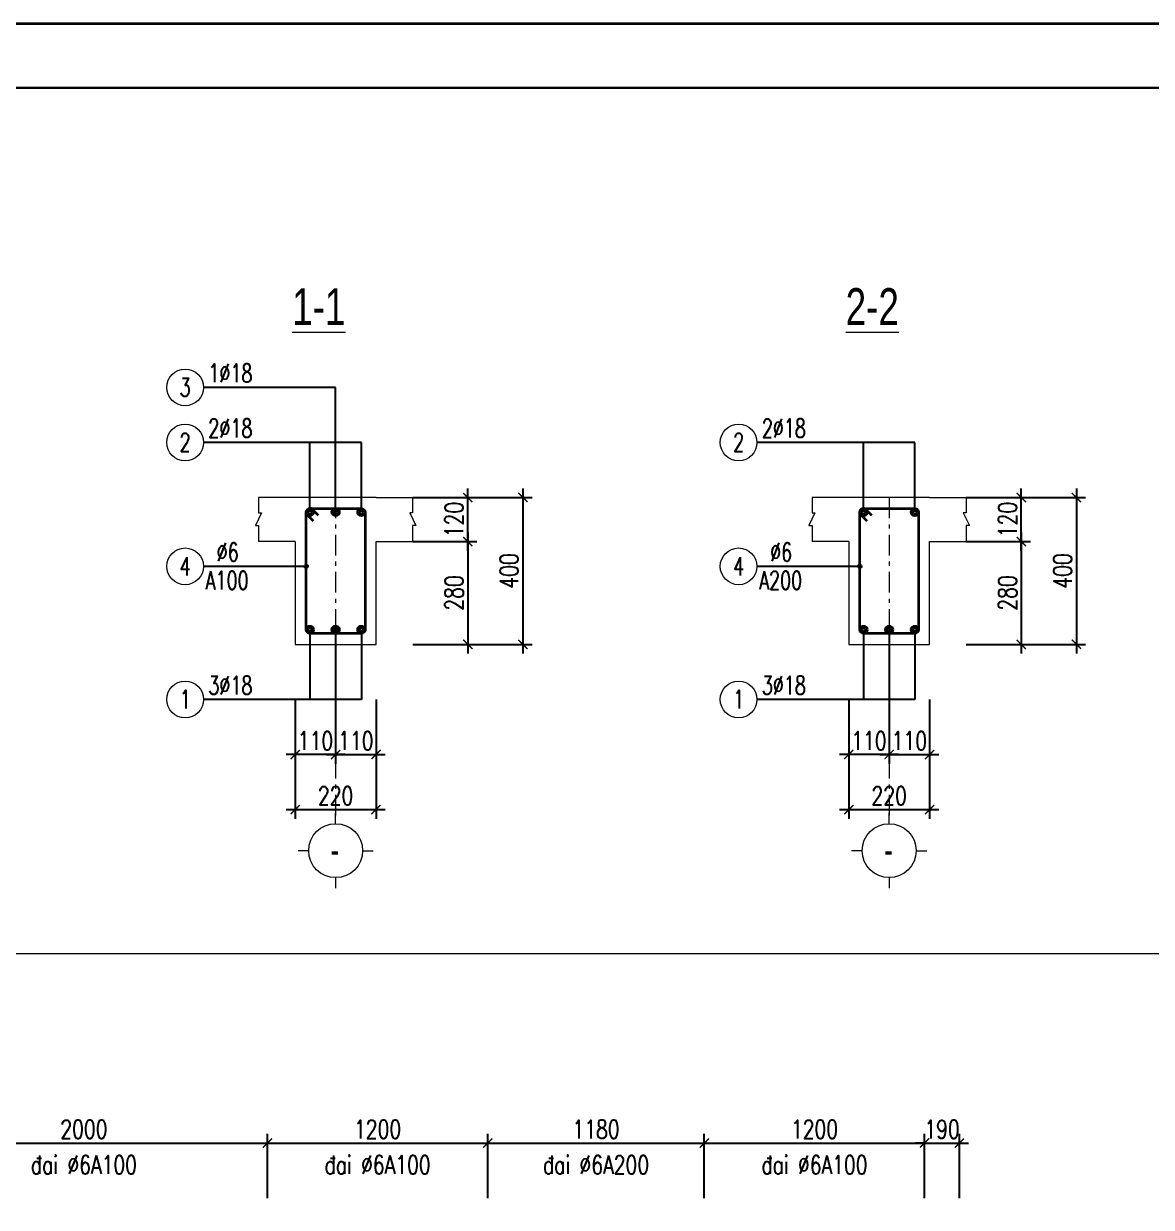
# Model space of a CAD drawing. Extents: x -2098986 to 943, y -1296280 to 73591.
# Drawn here: x -1830628 to -1818342, y -1197655 to -1184760 of the extents above; entities that cross this region are included whole.
import ezdxf
from ezdxf.enums import TextEntityAlignment as Align

# ---------------------------------------------------------------- set-up
doc = ezdxf.new("R2010")
doc.units = 0
doc.header["$LTSCALE"] = 150
doc.header["$PDMODE"] = 35
doc.linetypes.add('_Tim', pattern=[9, 5, -1.5, 1, -1.5])
doc.layers.get('Defpoints').update_dxf_attribs({"lineweight": 18})
for name, color, linetype, lineweight in [('05.Text', 253, 'Continuous', 18), ('11.Khung bo', 32, 'Continuous', 50), ('12.Khung', 36, 'Continuous', 25), ('LS-DIM', 251, 'Continuous', 13), ('LS-TEXT', 60, 'Continuous', 20), ('LS-THAY', 7, 'Continuous', 20), ('LS-THEP', 3, 'Continuous', 35), ('LS-TRUC', 108, '_Tim', 9)]:
    doc.layers.add(name, color=color, linetype=linetype, lineweight=lineweight)
doc.layers.add('DIM', color=1, linetype='Continuous')
doc.layers.add('Tpl_Bound', color=1, linetype='Continuous', plot=False)
doc.styles.add('KCVN-LEADER', font='vnromadi.shx', dxfattribs={"width": 0.7, "height": 4})
doc.styles.add('LS.TEXT', font='vnromadi.shx', dxfattribs={"width": 0.7, "height": 4})
doc.styles.add('romans.shx', font='romans.shx', dxfattribs={"width": 0.75, "bigfont": 'vns.shx'})
doc.styles.add('vnsimpli', font='vnsimli.shx', dxfattribs={"width": 0.75})
doc.dimstyles.new('D10', dxfattribs={"dimtxt": 200, "dimasz": 0, "dimexe": 0, "dimexo": 0, "dimgap": 0, "dimtad": 1, "dimdec": 0, "dimlfac": 0.1, "dimzin": 0, "dimdsep": 46, "dimtxsty": 'vnsimpli', "dimblk1": 'ARCHTICK', "dimblk2": 'ARCHTICK', "dimsah": 1, "dimcen": 0, "dimsd1": 1, "dimsd2": 1, "dimclrd": 256, "dimclre": 256, "dimclrt": 60, "dimadec": 0, "dimazin": 0, "dimtfac": 0.02, "dimtdec": 0, "dimtix": 1, "dimtmove": 2, "dimatfit": 3, "dimldrblk": 'ARCHTICK', "dimfxl": 100, "dimtolj": 1, "dimtzin": 0, "dimarcsym": 0})
doc.dimstyles.new('D25', dxfattribs={"dimscale": 0, "dimtxt": 200, "dimasz": 100, "dimexe": 100, "dimexo": 0, "dimgap": 50, "dimtad": 1, "dimdec": 0, "dimlfac": 0.25, "dimdsep": 46, "dimtxsty": 'vnsimpli', "dimblk1": 'ARCHTICK', "dimblk2": 'ARCHTICK', "dimsah": 1, "dimcen": 0, "dimdle": 100, "dimclrd": 256, "dimclre": 256, "dimclrt": 60, "dimadec": 0, "dimazin": 0, "dimtfac": 0.004, "dimtdec": 0, "dimtix": 1, "dimtmove": 2, "dimatfit": 3, "dimldrblk": 'ARCHTICK', "dimfxl": 1, "dimtolj": 1, "dimarcsym": 0})
doc.dimstyles.new('D50', dxfattribs={"dimtxt": 200, "dimasz": 100, "dimexe": 100, "dimexo": 0, "dimgap": 50, "dimtad": 1, "dimdec": 0, "dimlfac": 0.5, "dimzin": 0, "dimdsep": 46, "dimtxsty": 'vnsimpli', "dimblk1": 'ARCHTICK', "dimblk2": 'ARCHTICK', "dimsah": 1, "dimcen": 0, "dimdle": 100, "dimclrd": 256, "dimclre": 256, "dimclrt": 60, "dimadec": 0, "dimazin": 0, "dimtfac": 0.02, "dimtdec": 0, "dimtix": 1, "dimtmove": 2, "dimatfit": 3, "dimldrblk": 'ARCHTICK', "dimfxl": 100, "dimtolj": 1, "dimtzin": 0, "dimarcsym": 0})
doc.dimstyles.new('LS.GHI CHU', dxfattribs={"dimtxt": 200, "dimasz": 120, "dimexe": 120, "dimexo": 120, "dimgap": 80, "dimtad": 1, "dimdec": 0, "dimzin": 0, "dimdsep": 46, "dimtxsty": 'romans.shx', "dimblk": 'ARCHTICK', "dimcen": 0.09, "dimdle": 120, "dimclrd": 256, "dimclre": 8, "dimclrt": 7, "dimadec": 0, "dimazin": 0, "dimtfac": 1, "dimtdec": 0, "dimtofl": 0, "dimtmove": 0, "dimatfit": 3, "dimldrblk": 'ARCHTICK', "dimfxl": 1, "dimtolj": 1, "dimtzin": 0, "dimarcsym": 0})

# ---------------------------------------------------------------- blocks, each defined once
blk = doc.blocks.new('100')
at = {"layer": '11.Khung bo', "const_width": 26.7}
blk.add_lwpolyline([(1860913, -945240), (1860913, -916940), (1896063, -916940), (1896063, -945240)], close=True, dxfattribs=at)
blk.add_lwpolyline([(1860913, -945240), (1860913, -916940), (1896063, -916940), (1896063, -945240)], close=True, dxfattribs=at)
blk.add_lwpolyline([(1860913, -945240), (1860913, -916940), (1896063, -916940), (1896063, -945240)], close=True, dxfattribs=at)
at = {"layer": '12.Khung'}
blk.add_lwpolyline([(1901579, -945940), (1901579, -916240), (1859580, -916240), (1859580, -945940)], close=True, dxfattribs=at)
blk.add_lwpolyline([(1901579, -945940), (1901579, -916240), (1859580, -916240), (1859580, -945940)], close=True, dxfattribs=at)
blk.add_lwpolyline([(1901579, -945940), (1901579, -916240), (1859580, -916240), (1859580, -945940)], close=True, dxfattribs=at)
blk = doc.blocks.new('moc1')
at = {"layer": 'LS-THEP'}
for p, q in [((-25, 0), (-25, -10.4)), ((10.4, 25), (0, 25)), ((57.9, -22.5), (10.4, 25)), ((-25, -10.4), (22.5, -57.9))]:
    blk.add_line(p, q, dxfattribs=at)
blk.add_arc((0, 0), 25, 90, 180, dxfattribs=at)
blk = doc.blocks.new('_ArchTick')
at = {"layer": 'DIM', "color": 0, "const_width": 0.15}
blk.add_lwpolyline([(-0.5, -0.5), (0.5, 0.5)], dxfattribs=at)
blk = doc.blocks.new('cotthep')
at = {"layer": 'LS-THAY'}
blk.add_circle((-250, 0), 250, dxfattribs=at)
at = {"layer": 'LS-TEXT', "style": 'vnsimpli', "width": 0.75}
for tag, p in [('24`25', (446, 69)), ('10', (-250, -123)), ('A200', (440, -316))]:
    blk.add_attdef(tag, text='', height=250, dxfattribs=at).set_placement(p, align=Align.CENTER)
blk = doc.blocks.new('*D1467')
at = {"layer": 'Defpoints', "color": 0, "transparency": 16777216}
for p in [(-1827669, -1192122), (-1826789, -1192122), (-1826789, -1193322)]:
    blk.add_point(p, dxfattribs=at)
at = {"layer": 'LS-DIM', "lineweight": -2, "transparency": 16777216}
for p, q in [((-1827669, -1192122), (-1827669, -1193422)), ((-1826789, -1192122), (-1826789, -1193422)), ((-1827769, -1193322), (-1826689, -1193322))]:
    blk.add_line(p, q, dxfattribs=at)
at = {"layer": 'LS-DIM', "lineweight": -2, "transparency": 16777216, "xscale": 100, "yscale": 100, "zscale": 100, "rotation": 180}
blk.add_blockref('_ArchTick', (-1827669, -1193322), dxfattribs=at)
at = {"layer": 'LS-DIM', "lineweight": -2, "transparency": 16777216, "xscale": 100, "yscale": 100, "zscale": 100}
blk.add_blockref('_ArchTick', (-1826789, -1193322), dxfattribs=at)
at = {"layer": 'LS-DIM', "color": 60, "transparency": 16777216, "insert": (-1827229, -1193172), "char_height": 200, "attachment_point": 5, "style": 'vnsimpli'}
blk.add_mtext('\\A1;220', dxfattribs=at)
blk = doc.blocks.new('*D1468')
at = {"layer": 'Defpoints', "color": 0, "transparency": 16777216}
for p in [(-1826389, -1190402), (-1826389, -1191522), (-1825789, -1191522)]:
    blk.add_point(p, dxfattribs=at)
at = {"layer": 'LS-DIM', "lineweight": -2, "transparency": 16777216}
for p, q in [((-1826389, -1190402), (-1825689, -1190402)), ((-1825789, -1190302), (-1825789, -1191622)), ((-1826389, -1191522), (-1825689, -1191522))]:
    blk.add_line(p, q, dxfattribs=at)
at = {"layer": 'LS-DIM', "lineweight": -2, "transparency": 16777216, "xscale": 100, "yscale": 100, "zscale": 100}
for p, rotation in [((-1825789, -1190402), 90), ((-1825789, -1191522), 270)]:
    blk.add_blockref('_ArchTick', p, dxfattribs=dict(at, rotation=rotation))
at = {"layer": 'LS-DIM', "color": 60, "transparency": 16777216, "insert": (-1825939, -1190962), "char_height": 200, "attachment_point": 5, "rotation": 90, "style": 'vnsimpli'}
blk.add_mtext('\\A1;280', dxfattribs=at)
blk = doc.blocks.new('A$C0F04115F')
at = {"layer": 'LS-THAY'}
for p, q in [((-380, 380), (-380, 530)), ((-760, 0), (-910, 0)), ((0, 0), (150, 0)), ((-380, -380), (-380, -530))]:
    blk.add_line(p, q, dxfattribs=at)
blk.add_circle((-380, 0), 380, dxfattribs=at)
blk = doc.blocks.new('*D1469')
at = {"layer": 'Defpoints', "color": 0, "transparency": 16777216}
for p in [(-1827229, -1192122), (-1826789, -1192122), (-1826789, -1192722)]:
    blk.add_point(p, dxfattribs=at)
at = {"layer": 'LS-DIM', "lineweight": -2, "transparency": 16777216}
for p, q in [((-1827229, -1192122), (-1827229, -1192822)), ((-1826789, -1192122), (-1826789, -1192822)), ((-1827329, -1192722), (-1826689, -1192722))]:
    blk.add_line(p, q, dxfattribs=at)
at = {"layer": 'LS-DIM', "lineweight": -2, "transparency": 16777216, "xscale": 100, "yscale": 100, "zscale": 100, "rotation": 180}
blk.add_blockref('_ArchTick', (-1827229, -1192722), dxfattribs=at)
at = {"layer": 'LS-DIM', "lineweight": -2, "transparency": 16777216, "xscale": 100, "yscale": 100, "zscale": 100}
blk.add_blockref('_ArchTick', (-1826789, -1192722), dxfattribs=at)
at = {"layer": 'LS-DIM', "color": 60, "transparency": 16777216, "insert": (-1827009, -1192572), "char_height": 200, "attachment_point": 5, "style": 'vnsimpli'}
blk.add_mtext('\\A1;110', dxfattribs=at)
blk = doc.blocks.new('*D1470')
at = {"layer": 'Defpoints', "color": 0, "transparency": 16777216}
for p in [(-1827669, -1192122), (-1827229, -1192122), (-1827669, -1192722)]:
    blk.add_point(p, dxfattribs=at)
at = {"layer": 'LS-DIM', "lineweight": -2, "transparency": 16777216}
for p, q in [((-1827669, -1192122), (-1827669, -1192822)), ((-1827229, -1192122), (-1827229, -1192822)), ((-1827129, -1192722), (-1827769, -1192722))]:
    blk.add_line(p, q, dxfattribs=at)
at = {"layer": 'LS-DIM', "lineweight": -2, "transparency": 16777216, "xscale": 100, "yscale": 100, "zscale": 100, "rotation": 180}
blk.add_blockref('_ArchTick', (-1827669, -1192722), dxfattribs=at)
at = {"layer": 'LS-DIM', "lineweight": -2, "transparency": 16777216, "xscale": 100, "yscale": 100, "zscale": 100}
blk.add_blockref('_ArchTick', (-1827229, -1192722), dxfattribs=at)
at = {"layer": 'LS-DIM', "color": 60, "transparency": 16777216, "insert": (-1827449, -1192572), "char_height": 200, "attachment_point": 5, "style": 'vnsimpli'}
blk.add_mtext('\\A1;110', dxfattribs=at)
blk = doc.blocks.new('*D1477')
at = {"layer": 'Defpoints', "color": 0, "transparency": 16777216}
for p in [(-1826389, -1189922), (-1825789, -1189922), (-1826389, -1190402)]:
    blk.add_point(p, dxfattribs=at)
at = {"layer": 'LS-DIM', "lineweight": -2, "transparency": 16777216}
for p, q in [((-1825789, -1190502), (-1825789, -1189822)), ((-1826389, -1189922), (-1825689, -1189922)), ((-1826389, -1190402), (-1825689, -1190402))]:
    blk.add_line(p, q, dxfattribs=at)
at = {"layer": 'LS-DIM', "lineweight": -2, "transparency": 16777216, "xscale": 100, "yscale": 100, "zscale": 100}
for p, rotation in [((-1825789, -1189922), 90), ((-1825789, -1190402), 270)]:
    blk.add_blockref('_ArchTick', p, dxfattribs=dict(at, rotation=rotation))
at = {"layer": 'LS-DIM', "color": 60, "transparency": 16777216, "insert": (-1825939, -1190162), "char_height": 200, "attachment_point": 5, "rotation": 90, "style": 'vnsimpli'}
blk.add_mtext('\\A1;120', dxfattribs=at)
blk = doc.blocks.new('*D1478')
at = {"layer": 'Defpoints', "color": 0, "transparency": 16777216}
for p in [(-1826389, -1189922), (-1826389, -1191522), (-1825189, -1191522)]:
    blk.add_point(p, dxfattribs=at)
at = {"layer": 'LS-DIM', "lineweight": -2, "transparency": 16777216}
for p, q in [((-1825189, -1189822), (-1825189, -1191622)), ((-1826389, -1189922), (-1825089, -1189922)), ((-1826389, -1191522), (-1825089, -1191522))]:
    blk.add_line(p, q, dxfattribs=at)
at = {"layer": 'LS-DIM', "lineweight": -2, "transparency": 16777216, "xscale": 100, "yscale": 100, "zscale": 100}
for p, rotation in [((-1825189, -1189922), 90), ((-1825189, -1191522), 270)]:
    blk.add_blockref('_ArchTick', p, dxfattribs=dict(at, rotation=rotation))
at = {"layer": 'LS-DIM', "color": 60, "transparency": 16777216, "insert": (-1825339, -1190722), "char_height": 200, "attachment_point": 5, "rotation": 90, "style": 'vnsimpli'}
blk.add_mtext('\\A1;400', dxfattribs=at)
blk = doc.blocks.new('*D1479')
at = {"layer": 'Defpoints', "color": 0, "transparency": 16777216}
for p in [(-1821638, -1192122), (-1820758, -1192122), (-1820758, -1193322)]:
    blk.add_point(p, dxfattribs=at)
at = {"layer": 'LS-DIM', "lineweight": -2, "transparency": 16777216}
for p, q in [((-1821638, -1192122), (-1821638, -1193422)), ((-1820758, -1192122), (-1820758, -1193422)), ((-1821738, -1193322), (-1820658, -1193322))]:
    blk.add_line(p, q, dxfattribs=at)
at = {"layer": 'LS-DIM', "lineweight": -2, "transparency": 16777216, "xscale": 100, "yscale": 100, "zscale": 100, "rotation": 180}
blk.add_blockref('_ArchTick', (-1821638, -1193322), dxfattribs=at)
at = {"layer": 'LS-DIM', "lineweight": -2, "transparency": 16777216, "xscale": 100, "yscale": 100, "zscale": 100}
blk.add_blockref('_ArchTick', (-1820758, -1193322), dxfattribs=at)
at = {"layer": 'LS-DIM', "color": 60, "transparency": 16777216, "insert": (-1821198, -1193172), "char_height": 200, "attachment_point": 5, "style": 'vnsimpli'}
blk.add_mtext('\\A1;220', dxfattribs=at)
blk = doc.blocks.new('*D1480')
at = {"layer": 'Defpoints', "color": 0, "transparency": 16777216}
for p in [(-1820358, -1190402), (-1820358, -1191522), (-1819758, -1191522)]:
    blk.add_point(p, dxfattribs=at)
at = {"layer": 'LS-DIM', "lineweight": -2, "transparency": 16777216}
for p, q in [((-1820358, -1190402), (-1819658, -1190402)), ((-1819758, -1190302), (-1819758, -1191622)), ((-1820358, -1191522), (-1819658, -1191522))]:
    blk.add_line(p, q, dxfattribs=at)
at = {"layer": 'LS-DIM', "lineweight": -2, "transparency": 16777216, "xscale": 100, "yscale": 100, "zscale": 100}
for p, rotation in [((-1819758, -1190402), 90), ((-1819758, -1191522), 270)]:
    blk.add_blockref('_ArchTick', p, dxfattribs=dict(at, rotation=rotation))
at = {"layer": 'LS-DIM', "color": 60, "transparency": 16777216, "insert": (-1819908, -1190962), "char_height": 200, "attachment_point": 5, "rotation": 90, "style": 'vnsimpli'}
blk.add_mtext('\\A1;280', dxfattribs=at)
blk = doc.blocks.new('*D1481')
at = {"layer": 'Defpoints', "color": 0, "transparency": 16777216}
for p in [(-1821198, -1192122), (-1820758, -1192122), (-1820758, -1192722)]:
    blk.add_point(p, dxfattribs=at)
at = {"layer": 'LS-DIM', "lineweight": -2, "transparency": 16777216}
for p, q in [((-1821198, -1192122), (-1821198, -1192822)), ((-1820758, -1192122), (-1820758, -1192822)), ((-1821298, -1192722), (-1820658, -1192722))]:
    blk.add_line(p, q, dxfattribs=at)
at = {"layer": 'LS-DIM', "lineweight": -2, "transparency": 16777216, "xscale": 100, "yscale": 100, "zscale": 100, "rotation": 180}
blk.add_blockref('_ArchTick', (-1821198, -1192722), dxfattribs=at)
at = {"layer": 'LS-DIM', "lineweight": -2, "transparency": 16777216, "xscale": 100, "yscale": 100, "zscale": 100}
blk.add_blockref('_ArchTick', (-1820758, -1192722), dxfattribs=at)
at = {"layer": 'LS-DIM', "color": 60, "transparency": 16777216, "insert": (-1820978, -1192572), "char_height": 200, "attachment_point": 5, "style": 'vnsimpli'}
blk.add_mtext('\\A1;110', dxfattribs=at)
blk = doc.blocks.new('*D1482')
at = {"layer": 'Defpoints', "color": 0, "transparency": 16777216}
for p in [(-1821638, -1192122), (-1821198, -1192122), (-1821638, -1192722)]:
    blk.add_point(p, dxfattribs=at)
at = {"layer": 'LS-DIM', "lineweight": -2, "transparency": 16777216}
for p, q in [((-1821638, -1192122), (-1821638, -1192822)), ((-1821198, -1192122), (-1821198, -1192822)), ((-1821098, -1192722), (-1821738, -1192722))]:
    blk.add_line(p, q, dxfattribs=at)
at = {"layer": 'LS-DIM', "lineweight": -2, "transparency": 16777216, "xscale": 100, "yscale": 100, "zscale": 100, "rotation": 180}
blk.add_blockref('_ArchTick', (-1821638, -1192722), dxfattribs=at)
at = {"layer": 'LS-DIM', "lineweight": -2, "transparency": 16777216, "xscale": 100, "yscale": 100, "zscale": 100}
blk.add_blockref('_ArchTick', (-1821198, -1192722), dxfattribs=at)
at = {"layer": 'LS-DIM', "color": 60, "transparency": 16777216, "insert": (-1821418, -1192572), "char_height": 200, "attachment_point": 5, "style": 'vnsimpli'}
blk.add_mtext('\\A1;110', dxfattribs=at)
blk = doc.blocks.new('*D1483')
at = {"layer": 'Defpoints', "color": 0, "transparency": 16777216}
for p in [(-1820358, -1189922), (-1819758, -1189922), (-1820358, -1190402)]:
    blk.add_point(p, dxfattribs=at)
at = {"layer": 'LS-DIM', "lineweight": -2, "transparency": 16777216}
for p, q in [((-1819758, -1190502), (-1819758, -1189822)), ((-1820358, -1189922), (-1819658, -1189922)), ((-1820358, -1190402), (-1819658, -1190402))]:
    blk.add_line(p, q, dxfattribs=at)
at = {"layer": 'LS-DIM', "lineweight": -2, "transparency": 16777216, "xscale": 100, "yscale": 100, "zscale": 100}
for p, rotation in [((-1819758, -1189922), 90), ((-1819758, -1190402), 270)]:
    blk.add_blockref('_ArchTick', p, dxfattribs=dict(at, rotation=rotation))
at = {"layer": 'LS-DIM', "color": 60, "transparency": 16777216, "insert": (-1819908, -1190162), "char_height": 200, "attachment_point": 5, "rotation": 90, "style": 'vnsimpli'}
blk.add_mtext('\\A1;120', dxfattribs=at)
blk = doc.blocks.new('*D1484')
at = {"layer": 'Defpoints', "color": 0, "transparency": 16777216}
for p in [(-1820358, -1189922), (-1820358, -1191522), (-1819158, -1191522)]:
    blk.add_point(p, dxfattribs=at)
at = {"layer": 'LS-DIM', "lineweight": -2, "transparency": 16777216}
for p, q in [((-1819158, -1189822), (-1819158, -1191622)), ((-1820358, -1189922), (-1819058, -1189922)), ((-1820358, -1191522), (-1819058, -1191522))]:
    blk.add_line(p, q, dxfattribs=at)
at = {"layer": 'LS-DIM', "lineweight": -2, "transparency": 16777216, "xscale": 100, "yscale": 100, "zscale": 100}
for p, rotation in [((-1819158, -1189922), 90), ((-1819158, -1191522), 270)]:
    blk.add_blockref('_ArchTick', p, dxfattribs=dict(at, rotation=rotation))
at = {"layer": 'LS-DIM', "color": 60, "transparency": 16777216, "insert": (-1819308, -1190722), "char_height": 200, "attachment_point": 5, "rotation": 90, "style": 'vnsimpli'}
blk.add_mtext('\\A1;400', dxfattribs=at)
blk = doc.blocks.new('*D1487')
at = {"layer": 'Defpoints', "color": 0, "transparency": 16777216}
for p in [(-1820432, -1196955), (-1820812, -1197555), (-1820432, -1197555)]:
    blk.add_point(p, dxfattribs=at)
at = {"layer": 'LS-DIM', "lineweight": -2, "transparency": 16777216}
for p, q in [((-1820812, -1197555), (-1820812, -1196855)), ((-1820432, -1197555), (-1820432, -1196855)), ((-1820812, -1196955), (-1820912, -1196955)), ((-1820812, -1196955), (-1820432, -1196955)), ((-1820432, -1196955), (-1820332, -1196955))]:
    blk.add_line(p, q, dxfattribs=at)
at = {"layer": 'LS-DIM', "lineweight": -2, "transparency": 16777216, "xscale": 100, "yscale": 100, "zscale": 100}
blk.add_blockref('_ArchTick', (-1820812, -1196955), dxfattribs=at)
at = {"layer": 'LS-DIM', "lineweight": -2, "transparency": 16777216, "xscale": 100, "yscale": 100, "zscale": 100, "rotation": 180}
blk.add_blockref('_ArchTick', (-1820432, -1196955), dxfattribs=at)
at = {"layer": 'LS-DIM', "color": 60, "transparency": 16777216, "insert": (-1820622, -1196805), "char_height": 200, "attachment_point": 5, "style": 'vnsimpli'}
blk.add_mtext('\\A1;190', dxfattribs=at)
blk = doc.blocks.new('*D1491')
at = {"layer": 'Defpoints', "color": 0, "transparency": 16777216}
for p in [(-1827972, -1196955), (-1831972, -1197555), (-1827972, -1197555)]:
    blk.add_point(p, dxfattribs=at)
at = {"layer": 'LS-DIM', "lineweight": -2, "transparency": 16777216}
for p, q in [((-1831972, -1197555), (-1831972, -1196855)), ((-1827972, -1197555), (-1827972, -1196855)), ((-1832072, -1196955), (-1827872, -1196955))]:
    blk.add_line(p, q, dxfattribs=at)
at = {"layer": 'LS-DIM', "lineweight": -2, "transparency": 16777216, "xscale": 100, "yscale": 100, "zscale": 100, "rotation": 180}
blk.add_blockref('_ArchTick', (-1831972, -1196955), dxfattribs=at)
at = {"layer": 'LS-DIM', "lineweight": -2, "transparency": 16777216, "xscale": 100, "yscale": 100, "zscale": 100}
blk.add_blockref('_ArchTick', (-1827972, -1196955), dxfattribs=at)
at = {"layer": 'LS-DIM', "color": 60, "transparency": 16777216, "insert": (-1829972, -1196805), "char_height": 200, "attachment_point": 5, "style": 'vnsimpli'}
blk.add_mtext('\\A1;2000', dxfattribs=at)
blk = doc.blocks.new('*D1498')
at = {"layer": 'Defpoints', "color": 0, "transparency": 16777216}
for p in [(-1831972, -1197292), (-1831972, -1197555), (-1827972, -1197555)]:
    blk.add_point(p, dxfattribs=at)
at = {"layer": 'LS-DIM', "lineweight": -2, "transparency": 16777216}
for p, q in [((-1831972, -1197555), (-1831972, -1197292)), ((-1827972, -1197555), (-1827972, -1197292))]:
    blk.add_line(p, q, dxfattribs=at)
at = {"layer": 'LS-DIM', "color": 60, "transparency": 16777216, "insert": (-1829972, -1197192), "char_height": 200, "attachment_point": 5, "style": 'vnsimpli'}
blk.add_mtext('\\A1;®ai %%C6A100', dxfattribs=at)
blk = doc.blocks.new('*D1500')
at = {"layer": 'Defpoints', "color": 0, "transparency": 16777216}
for p in [(-1820812, -1196955), (-1823212, -1197555), (-1820812, -1197555)]:
    blk.add_point(p, dxfattribs=at)
at = {"layer": 'LS-DIM', "lineweight": -2, "transparency": 16777216}
for p, q in [((-1823212, -1197555), (-1823212, -1196855)), ((-1820812, -1197555), (-1820812, -1196855)), ((-1823312, -1196955), (-1820712, -1196955))]:
    blk.add_line(p, q, dxfattribs=at)
at = {"layer": 'LS-DIM', "lineweight": -2, "transparency": 16777216, "xscale": 100, "yscale": 100, "zscale": 100, "rotation": 180}
blk.add_blockref('_ArchTick', (-1823212, -1196955), dxfattribs=at)
at = {"layer": 'LS-DIM', "lineweight": -2, "transparency": 16777216, "xscale": 100, "yscale": 100, "zscale": 100}
blk.add_blockref('_ArchTick', (-1820812, -1196955), dxfattribs=at)
at = {"layer": 'LS-DIM', "color": 60, "transparency": 16777216, "insert": (-1822012, -1196805), "char_height": 200, "attachment_point": 5, "style": 'vnsimpli'}
blk.add_mtext('\\A1;1200', dxfattribs=at)
blk = doc.blocks.new('*D1501')
at = {"layer": 'Defpoints', "color": 0, "transparency": 16777216}
for p in [(-1823212, -1196955), (-1825572, -1197555), (-1823212, -1197555)]:
    blk.add_point(p, dxfattribs=at)
at = {"layer": 'LS-DIM', "lineweight": -2, "transparency": 16777216}
for p, q in [((-1825572, -1197555), (-1825572, -1196855)), ((-1823212, -1197555), (-1823212, -1196855)), ((-1825672, -1196955), (-1823112, -1196955))]:
    blk.add_line(p, q, dxfattribs=at)
at = {"layer": 'LS-DIM', "lineweight": -2, "transparency": 16777216, "xscale": 100, "yscale": 100, "zscale": 100, "rotation": 180}
blk.add_blockref('_ArchTick', (-1825572, -1196955), dxfattribs=at)
at = {"layer": 'LS-DIM', "lineweight": -2, "transparency": 16777216, "xscale": 100, "yscale": 100, "zscale": 100}
blk.add_blockref('_ArchTick', (-1823212, -1196955), dxfattribs=at)
at = {"layer": 'LS-DIM', "color": 60, "transparency": 16777216, "insert": (-1824392, -1196805), "char_height": 200, "attachment_point": 5, "style": 'vnsimpli'}
blk.add_mtext('\\A1;1180', dxfattribs=at)
blk = doc.blocks.new('*D1502')
at = {"layer": 'Defpoints', "color": 0, "transparency": 16777216}
for p in [(-1827972, -1197292), (-1827972, -1197555), (-1825572, -1197555)]:
    blk.add_point(p, dxfattribs=at)
at = {"layer": 'LS-DIM', "lineweight": -2, "transparency": 16777216}
for p, q in [((-1827972, -1197555), (-1827972, -1197292)), ((-1825572, -1197555), (-1825572, -1197292))]:
    blk.add_line(p, q, dxfattribs=at)
at = {"layer": 'LS-DIM', "color": 60, "transparency": 16777216, "insert": (-1826772, -1197192), "char_height": 200, "attachment_point": 5, "style": 'vnsimpli'}
blk.add_mtext('\\A1;®ai %%C6A100', dxfattribs=at)
blk = doc.blocks.new('*D1503')
at = {"layer": 'Defpoints', "color": 0, "transparency": 16777216}
for p in [(-1825572, -1196955), (-1827972, -1197555), (-1825572, -1197555)]:
    blk.add_point(p, dxfattribs=at)
at = {"layer": 'LS-DIM', "lineweight": -2, "transparency": 16777216}
for p, q in [((-1827972, -1197555), (-1827972, -1196855)), ((-1825572, -1197555), (-1825572, -1196855)), ((-1828072, -1196955), (-1825472, -1196955))]:
    blk.add_line(p, q, dxfattribs=at)
at = {"layer": 'LS-DIM', "lineweight": -2, "transparency": 16777216, "xscale": 100, "yscale": 100, "zscale": 100, "rotation": 180}
blk.add_blockref('_ArchTick', (-1827972, -1196955), dxfattribs=at)
at = {"layer": 'LS-DIM', "lineweight": -2, "transparency": 16777216, "xscale": 100, "yscale": 100, "zscale": 100}
blk.add_blockref('_ArchTick', (-1825572, -1196955), dxfattribs=at)
at = {"layer": 'LS-DIM', "color": 60, "transparency": 16777216, "insert": (-1826772, -1196805), "char_height": 200, "attachment_point": 5, "style": 'vnsimpli'}
blk.add_mtext('\\A1;1200', dxfattribs=at)
blk = doc.blocks.new('*D1504')
at = {"layer": 'Defpoints', "color": 0, "transparency": 16777216}
for p in [(-1825572, -1197292), (-1825572, -1197555), (-1823212, -1197555)]:
    blk.add_point(p, dxfattribs=at)
at = {"layer": 'LS-DIM', "lineweight": -2, "transparency": 16777216}
for p, q in [((-1825572, -1197555), (-1825572, -1197292)), ((-1823212, -1197555), (-1823212, -1197292))]:
    blk.add_line(p, q, dxfattribs=at)
at = {"layer": 'LS-DIM', "color": 60, "transparency": 16777216, "insert": (-1824392, -1197192), "char_height": 200, "attachment_point": 5, "style": 'vnsimpli'}
blk.add_mtext('\\A1;®ai %%C6A200', dxfattribs=at)
blk = doc.blocks.new('*D1505')
at = {"layer": 'Defpoints', "color": 0, "transparency": 16777216}
for p in [(-1823212, -1197292), (-1823212, -1197555), (-1820812, -1197555)]:
    blk.add_point(p, dxfattribs=at)
at = {"layer": 'LS-DIM', "lineweight": -2, "transparency": 16777216}
for p, q in [((-1823212, -1197555), (-1823212, -1197292)), ((-1820812, -1197555), (-1820812, -1197292))]:
    blk.add_line(p, q, dxfattribs=at)
at = {"layer": 'LS-DIM', "color": 60, "transparency": 16777216, "insert": (-1822012, -1197192), "char_height": 200, "attachment_point": 5, "style": 'vnsimpli'}
blk.add_mtext('\\A1;®ai %%C6A100', dxfattribs=at)

msp = doc.modelspace()

# ---------------------------------------------------------------- linework, layer by layer
at = {"layer": 'LS-DIM', "ltscale": 120}
for points in [[(-1828069, -1189922.1), (-1828069, -1190087.8), (-1828037.5, -1190087.8), (-1828103.6, -1190227.3), (-1828069, -1190227.3), (-1828069, -1190402.1)], [(-1826390, -1189922.1), (-1826390, -1190087.8), (-1826421.4, -1190087.8), (-1826355.4, -1190227.3), (-1826390, -1190227.3), (-1826390, -1190402.1)], [(-1822038.1, -1189922.1), (-1822038.1, -1190087.8), (-1822006.7, -1190087.8), (-1822072.7, -1190227.3), (-1822038.1, -1190227.3), (-1822038.1, -1190402.1)], [(-1820359.1, -1189922.1), (-1820359.1, -1190087.8), (-1820390.6, -1190087.8), (-1820324.5, -1190227.3), (-1820359.1, -1190227.3), (-1820359.1, -1190402.1)]]:
    msp.add_lwpolyline(points, dxfattribs=at)
at = {"layer": 'LS-THAY'}
for p, q in [((-1827669, -1189922.1), (-1828069, -1189922.1)), ((-1826789, -1189922.1), (-1827669, -1189922.1)), ((-1826789, -1189922.1), (-1826390, -1189922.1)), ((-1821638.1, -1189922.1), (-1822038.1, -1189922.1)), ((-1820758.1, -1189922.1), (-1821638.1, -1189922.1)), ((-1820758.1, -1189922.1), (-1820359.1, -1189922.1)), ((-1827669, -1190402.1), (-1828069, -1190402.1)), ((-1827669, -1190402.1), (-1827669, -1191522.1)), ((-1826789, -1191522.1), (-1826789, -1190402.1)), ((-1826789, -1190402.1), (-1826390, -1190402.1)), ((-1821638.1, -1190402.1), (-1822038.1, -1190402.1)), ((-1821638.1, -1190402.1), (-1821638.1, -1191522.1)), ((-1820758.1, -1191522.1), (-1820758.1, -1190402.1)), ((-1820758.1, -1190402.1), (-1820359.1, -1190402.1)), ((-1827669, -1191522.1), (-1826789, -1191522.1)), ((-1821638.1, -1191522.1), (-1820758.1, -1191522.1)), ((-1808761.1, -1194892.9), (-1843911.1, -1194892.9))]:
    msp.add_line(p, q, dxfattribs=at)
at = {"layer": 'LS-THEP'}
for points in [[(-1827509, -1190042.1), (-1826949, -1190042.1, -0.4142136), (-1826909, -1190082.1), (-1826909, -1191362.1, -0.4142136), (-1826949, -1191402.1), (-1827509, -1191402.1, -0.4142136), (-1827549, -1191362.1), (-1827549, -1190082.1, -0.4142136)], [(-1821478.1, -1190042.1), (-1820918.1, -1190042.1, -0.4142136), (-1820878.1, -1190082.1), (-1820878.1, -1191362.1, -0.4142136), (-1820918.1, -1191402.1), (-1821478.1, -1191402.1, -0.4142136), (-1821518.1, -1191362.1), (-1821518.1, -1190082.1, -0.4142136)]]:
    msp.add_lwpolyline(points, format="xyb", close=True, dxfattribs=at)
for centre in [(-1827509, -1190082.1), (-1827229, -1190082.1), (-1826949, -1190082.1), (-1821478.1, -1190082.1), (-1820918.1, -1190082.1), (-1827509, -1191362.1), (-1827229, -1191362.1), (-1826949, -1191362.1), (-1821478.1, -1191362.1), (-1821198.1, -1191362.1), (-1820918.1, -1191362.1)]:
    msp.add_circle(centre, 40, dxfattribs=at)
at = {"layer": 'LS-TRUC', "ltscale": 0.3}
for p, q in [((-1827229, -1189922.1), (-1827229, -1193417.8)), ((-1821198.1, -1189922.1), (-1821198.1, -1193417.8))]:
    msp.add_line(p, q, dxfattribs=at)
at = {"layer": 'Tpl_Bound', "color": 1}
msp.add_lwpolyline([(-1845244.4, -1214459.5), (-1845244.4, -1184759.5), (-1803244.4, -1184759.5), (-1803244.4, -1214459.5)], close=True, dxfattribs=at)

# ---------------------------------------------------------------- block references
at = {"layer": '05.Text', "xscale": 1.000009185772931, "yscale": 1.000009185772931, "zscale": 1.000009185772931}
msp.add_blockref('100', (-3704841.1, -268511), dxfattribs=at)
at = {"layer": 'LS-DIM'}
ref = msp.add_blockref('cotthep', (-1828669, -1188722), dxfattribs=dict(at, xscale=0.8000000000465661, yscale=0.8000000000465661, zscale=0.8000000000465661))
ref.add_attrib('10', '3', dxfattribs={"layer": 'LS-TEXT', "height": 200, "style": 'vnsimpli', "width": 0.7}).set_placement((-1828869, -1188820.7), align=Align.CENTER)
ref.add_attrib('24`25', '1`18', dxfattribs={"layer": 'LS-TEXT', "height": 200, "style": 'vnsimpli', "width": 0.7}).set_placement((-1828376, -1188666.6), align=Align.CENTER)
ref = msp.add_blockref('cotthep', (-1828669, -1189322.1), dxfattribs=dict(at, xscale=0.8000000000465661, yscale=0.8000000000465661, zscale=0.8000000000465661))
ref.add_attrib('10', '2', dxfattribs={"layer": 'LS-TEXT', "height": 200, "style": 'vnsimpli', "width": 0.7}).set_placement((-1828869, -1189420.7), align=Align.CENTER)
ref.add_attrib('24`25', '2`18', dxfattribs={"layer": 'LS-TEXT', "height": 200, "style": 'vnsimpli', "width": 0.7}).set_placement((-1828376, -1189266.6), align=Align.CENTER)
ref = msp.add_blockref('cotthep', (-1822638.1, -1189322.1), dxfattribs=dict(at, xscale=0.8000000000465661, yscale=0.8000000000465661, zscale=0.8000000000465661))
ref.add_attrib('10', '2', dxfattribs={"layer": 'LS-TEXT', "height": 200, "style": 'vnsimpli', "width": 0.7}).set_placement((-1822838.1, -1189420.7), align=Align.CENTER)
ref.add_attrib('24`25', '2`18', dxfattribs={"layer": 'LS-TEXT', "height": 200, "style": 'vnsimpli', "width": 0.7}).set_placement((-1822345.1, -1189266.6), align=Align.CENTER)
at = {"layer": 'LS-DIM', "xscale": 1.599999999860302, "yscale": 1.599999999860302, "zscale": 1.599999999860302}
for p in [(-1827509, -1190082.1), (-1821478.1, -1190082.1)]:
    msp.add_blockref('moc1', p, dxfattribs=at)
at = {"layer": 'LS-DIM'}
ref = msp.add_blockref('cotthep', (-1828669, -1190672), dxfattribs=dict(at, xscale=0.8000000000465661, yscale=0.8000000000465661, zscale=0.8000000000465661))
ref.add_attrib('10', '4', dxfattribs={"layer": 'LS-TEXT', "height": 200, "style": 'vnsimpli', "width": 0.7}).set_placement((-1828869, -1190770.6), align=Align.CENTER)
ref.add_attrib('24`25', '%%c6', dxfattribs={"layer": 'LS-TEXT', "height": 200, "style": 'vnsimpli', "width": 0.7}).set_placement((-1828405.5, -1190616.6), align=Align.CENTER)
ref.add_attrib('A200', 'A100', dxfattribs={"layer": 'LS-TEXT', "height": 200, "style": 'vnsimpli', "width": 0.7}).set_placement((-1828411.7, -1190924.6), align=Align.CENTER)
ref = msp.add_blockref('cotthep', (-1822638.1, -1190672), dxfattribs=dict(at, xscale=0.8000000000465661, yscale=0.8000000000465661, zscale=0.8000000000465661))
ref.add_attrib('10', '4', dxfattribs={"layer": 'LS-TEXT', "height": 200, "style": 'vnsimpli', "width": 0.7}).set_placement((-1822838.1, -1190770.6), align=Align.CENTER)
ref.add_attrib('24`25', '%%c6', dxfattribs={"layer": 'LS-TEXT', "height": 200, "style": 'vnsimpli', "width": 0.7}).set_placement((-1822374.7, -1190616.6), align=Align.CENTER)
ref.add_attrib('A200', 'A200', dxfattribs={"layer": 'LS-TEXT', "height": 200, "style": 'vnsimpli', "width": 0.7}).set_placement((-1822380.8, -1190924.6), align=Align.CENTER)
ref = msp.add_blockref('cotthep', (-1828669, -1192122.1), dxfattribs=dict(at, xscale=0.8000000000465661, yscale=0.8000000000465661, zscale=0.8000000000465661))
ref.add_attrib('10', '1', dxfattribs={"layer": 'LS-TEXT', "height": 200, "style": 'vnsimpli', "width": 0.7}).set_placement((-1828869, -1192220.7), align=Align.CENTER)
ref.add_attrib('24`25', '3`18', dxfattribs={"layer": 'LS-TEXT', "height": 200, "style": 'vnsimpli', "width": 0.7}).set_placement((-1828376, -1192066.7), align=Align.CENTER)
ref = msp.add_blockref('cotthep', (-1822638.1, -1192122.1), dxfattribs=dict(at, xscale=0.8000000000465661, yscale=0.8000000000465661, zscale=0.8000000000465661))
ref.add_attrib('10', '1', dxfattribs={"layer": 'LS-TEXT', "height": 200, "style": 'vnsimpli', "width": 0.7}).set_placement((-1822838.1, -1192220.7), align=Align.CENTER)
ref.add_attrib('24`25', '3`18', dxfattribs={"layer": 'LS-TEXT', "height": 200, "style": 'vnsimpli', "width": 0.7}).set_placement((-1822345.1, -1192066.7), align=Align.CENTER)
at = {"layer": 'LS-THAY', "xscale": 0.7730448001530021, "yscale": 0.7730448001530021, "zscale": 0.7730448001530021}
for p in [(-1826935.1, -1193769.7), (-1820904.2, -1193769.7)]:
    msp.add_blockref('A$C0F04115F', p, dxfattribs=at)

# ---------------------------------------------------------------- texts
at = {"layer": 'LS-TEXT', "color": 60, "style": 'LS.TEXT', "width": 0.75}
for s, p in [('%%U1-1', (-1827702.6, -1188041.3)), ('%%U2-2', (-1821671.8, -1188041.3))]:
    msp.add_text(s, height=400, dxfattribs=at).set_placement(p)
at = {"layer": 'LS-TEXT', "style": 'KCVN-LEADER', "width": 0.7}
for p in [(-1827236.3, -1193760.5), (-1821205.5, -1193760.5)]:
    msp.add_text('-', height=300, dxfattribs=at).set_placement(p, align=Align.MIDDLE_CENTER)

# ---------------------------------------------------------------- dimensions: what is measured, and where the dimension line sits
at = {"layer": 'LS-DIM'}
for base, p1, p2, override, picture, middle in [((-1825789, -1189922.1), (-1826389, -1190402.1), (-1826389, -1189922.1), {"dimscale": 1}, '*D1477', (-1825939, -1190162.1)), ((-1825189, -1191522.1), (-1826389, -1189922.1), (-1826389, -1191522.1), {"dimscale": 1}, '*D1478', (-1825339, -1190722.1)), ((-1819758.1, -1189922.1), (-1820358.1, -1190402.1), (-1820358.1, -1189922.1), {"dimscale": 1}, '*D1483', (-1819908.1, -1190162.1)), ((-1819158.1, -1191522.1), (-1820358.1, -1189922.1), (-1820358.1, -1191522.1), {"dimscale": 1}, '*D1484', (-1819308.1, -1190722.1)), ((-1825789, -1191522.1), (-1826389, -1190402.1), (-1826389, -1191522.1), {"dimscale": 1, "dimtxsty": 'vnsimpli', "dimtmove": 1}, '*D1468', (-1825939, -1190962.1)), ((-1819758.1, -1191522.1), (-1820358.1, -1190402.1), (-1820358.1, -1191522.1), {"dimscale": 1, "dimtxsty": 'vnsimpli', "dimtmove": 1}, '*D1480', (-1819908.1, -1190962.1))]:
    dim = msp.add_linear_dim(base=base, p1=p1, p2=p2, angle=90, dimstyle='D25', override=override, dxfattribs=at)
    dim.commit()
    dim.dimension.update_dxf_attribs({"geometry": picture, "text_midpoint": middle})
for base, p1, p2, picture, middle in [((-1826789, -1193322.1), (-1827669, -1192122.1), (-1826789, -1192122.1), '*D1467', (-1827229, -1193172.1)), ((-1827669, -1192722.1), (-1827229, -1192122.1), (-1827669, -1192122.1), '*D1470', (-1827449, -1192572.1)), ((-1826789, -1192722.1), (-1827229, -1192122.1), (-1826789, -1192122.1), '*D1469', (-1827009, -1192572.1)), ((-1820758.1, -1193322.1), (-1821638.1, -1192122.1), (-1820758.1, -1192122.1), '*D1479', (-1821198.1, -1193172.1)), ((-1821638.1, -1192722.1), (-1821198.1, -1192122.1), (-1821638.1, -1192122.1), '*D1482', (-1821418.1, -1192572.1)), ((-1820758.1, -1192722.1), (-1821198.1, -1192122.1), (-1820758.1, -1192122.1), '*D1481', (-1820978.1, -1192572.1))]:
    dim = msp.add_linear_dim(base=base, p1=p1, p2=p2, dimstyle='D25', override={"dimscale": 1, "dimtxsty": 'vnsimpli', "dimtmove": 1}, dxfattribs=at)
    dim.commit()
    dim.dimension.update_dxf_attribs({"geometry": picture, "text_midpoint": middle})
for base, p1, p2, picture, middle in [((-1827972, -1196955.4), (-1831971.9, -1197555.4), (-1827972, -1197555.4), '*D1491', (-1829972, -1196805.4)), ((-1825572.1, -1196955.4), (-1827972, -1197555.4), (-1825572.1, -1197555.4), '*D1503', (-1826772.1, -1196805.4)), ((-1823211.9, -1196955.4), (-1825572.1, -1197555.4), (-1823211.9, -1197555.4), '*D1501', (-1824392, -1196805.4)), ((-1820812, -1196955.4), (-1823211.9, -1197555.4), (-1820812, -1197555.4), '*D1500', (-1822012, -1196805.4)), ((-1820432, -1196955.4), (-1820812, -1197555.4), (-1820432, -1197555.4), '*D1487', (-1820622, -1196805.4))]:
    dim = msp.add_linear_dim(base=base, p1=p1, p2=p2, dimstyle='D50', dxfattribs=at)
    dim.commit()
    dim.dimension.update_dxf_attribs({"geometry": picture, "text_midpoint": middle})
for base, p1, p2, text, picture, middle in [((-1831971.9, -1197292.4), (-1827972, -1197555.4), (-1831971.9, -1197555.4), '®ai %%C6A100', '*D1498', (-1829972, -1197192.4)), ((-1827972, -1197292.4), (-1825572.1, -1197555.4), (-1827972, -1197555.4), '®ai %%C6A100', '*D1502', (-1826772.1, -1197192.4)), ((-1825572.1, -1197292.4), (-1823211.9, -1197555.4), (-1825572.1, -1197555.4), '®ai %%C6A200', '*D1504', (-1824392, -1197192.4)), ((-1823211.9, -1197292.4), (-1820812, -1197555.4), (-1823211.9, -1197555.4), '®ai %%C6A100', '*D1505', (-1822012, -1197192.4))]:
    dim = msp.add_linear_dim(base=base, p1=p1, p2=p2, text=text, dimstyle='D10', dxfattribs=at)
    dim.commit()
    dim.dimension.update_dxf_attribs({"geometry": picture, "text_midpoint": middle})

# ---------------------------------------------------------------- leaders
for points in [[(-1827229, -1190082.1), (-1827229, -1188722), (-1828669, -1188722)], [(-1827509, -1190082.1), (-1827509, -1189322.1), (-1828669, -1189322.1)], [(-1826949, -1190082.1), (-1826949, -1189322.1), (-1828125, -1189322.1)], [(-1821478.1, -1190082.1), (-1821478.1, -1189322.1), (-1822638.1, -1189322.1)], [(-1820918.1, -1190082.1), (-1820918.1, -1189322.1), (-1822094.1, -1189322.1)], [(-1827549, -1190672), (-1828669, -1190672)], [(-1821518.1, -1190672), (-1822638.1, -1190672)], [(-1827509, -1191362.1), (-1827509, -1192122.1), (-1828669, -1192122.1)], [(-1827229, -1191362.1), (-1827229, -1192122.1), (-1828397, -1192122.1)], [(-1826949, -1191362.1), (-1826949, -1192122.1), (-1828125, -1192122.1)], [(-1821478.1, -1191362.1), (-1821478.1, -1192122.1), (-1822638.1, -1192122.1)], [(-1821198.1, -1191362.1), (-1821198.1, -1192122.1), (-1822366.1, -1192122.1)], [(-1820918.1, -1191362.1), (-1820918.1, -1192122.1), (-1822094.1, -1192122.1)]]:
    msp.add_leader(points, dimstyle='LS.GHI CHU', override={"dimscale": 50, "dimasz": 0.8, "dimtad": 0, "dimtxsty": 'vnsimpli', "dimldrblk": 'Origin'}, dxfattribs=at)

doc.saveas('drawing.dxf')
